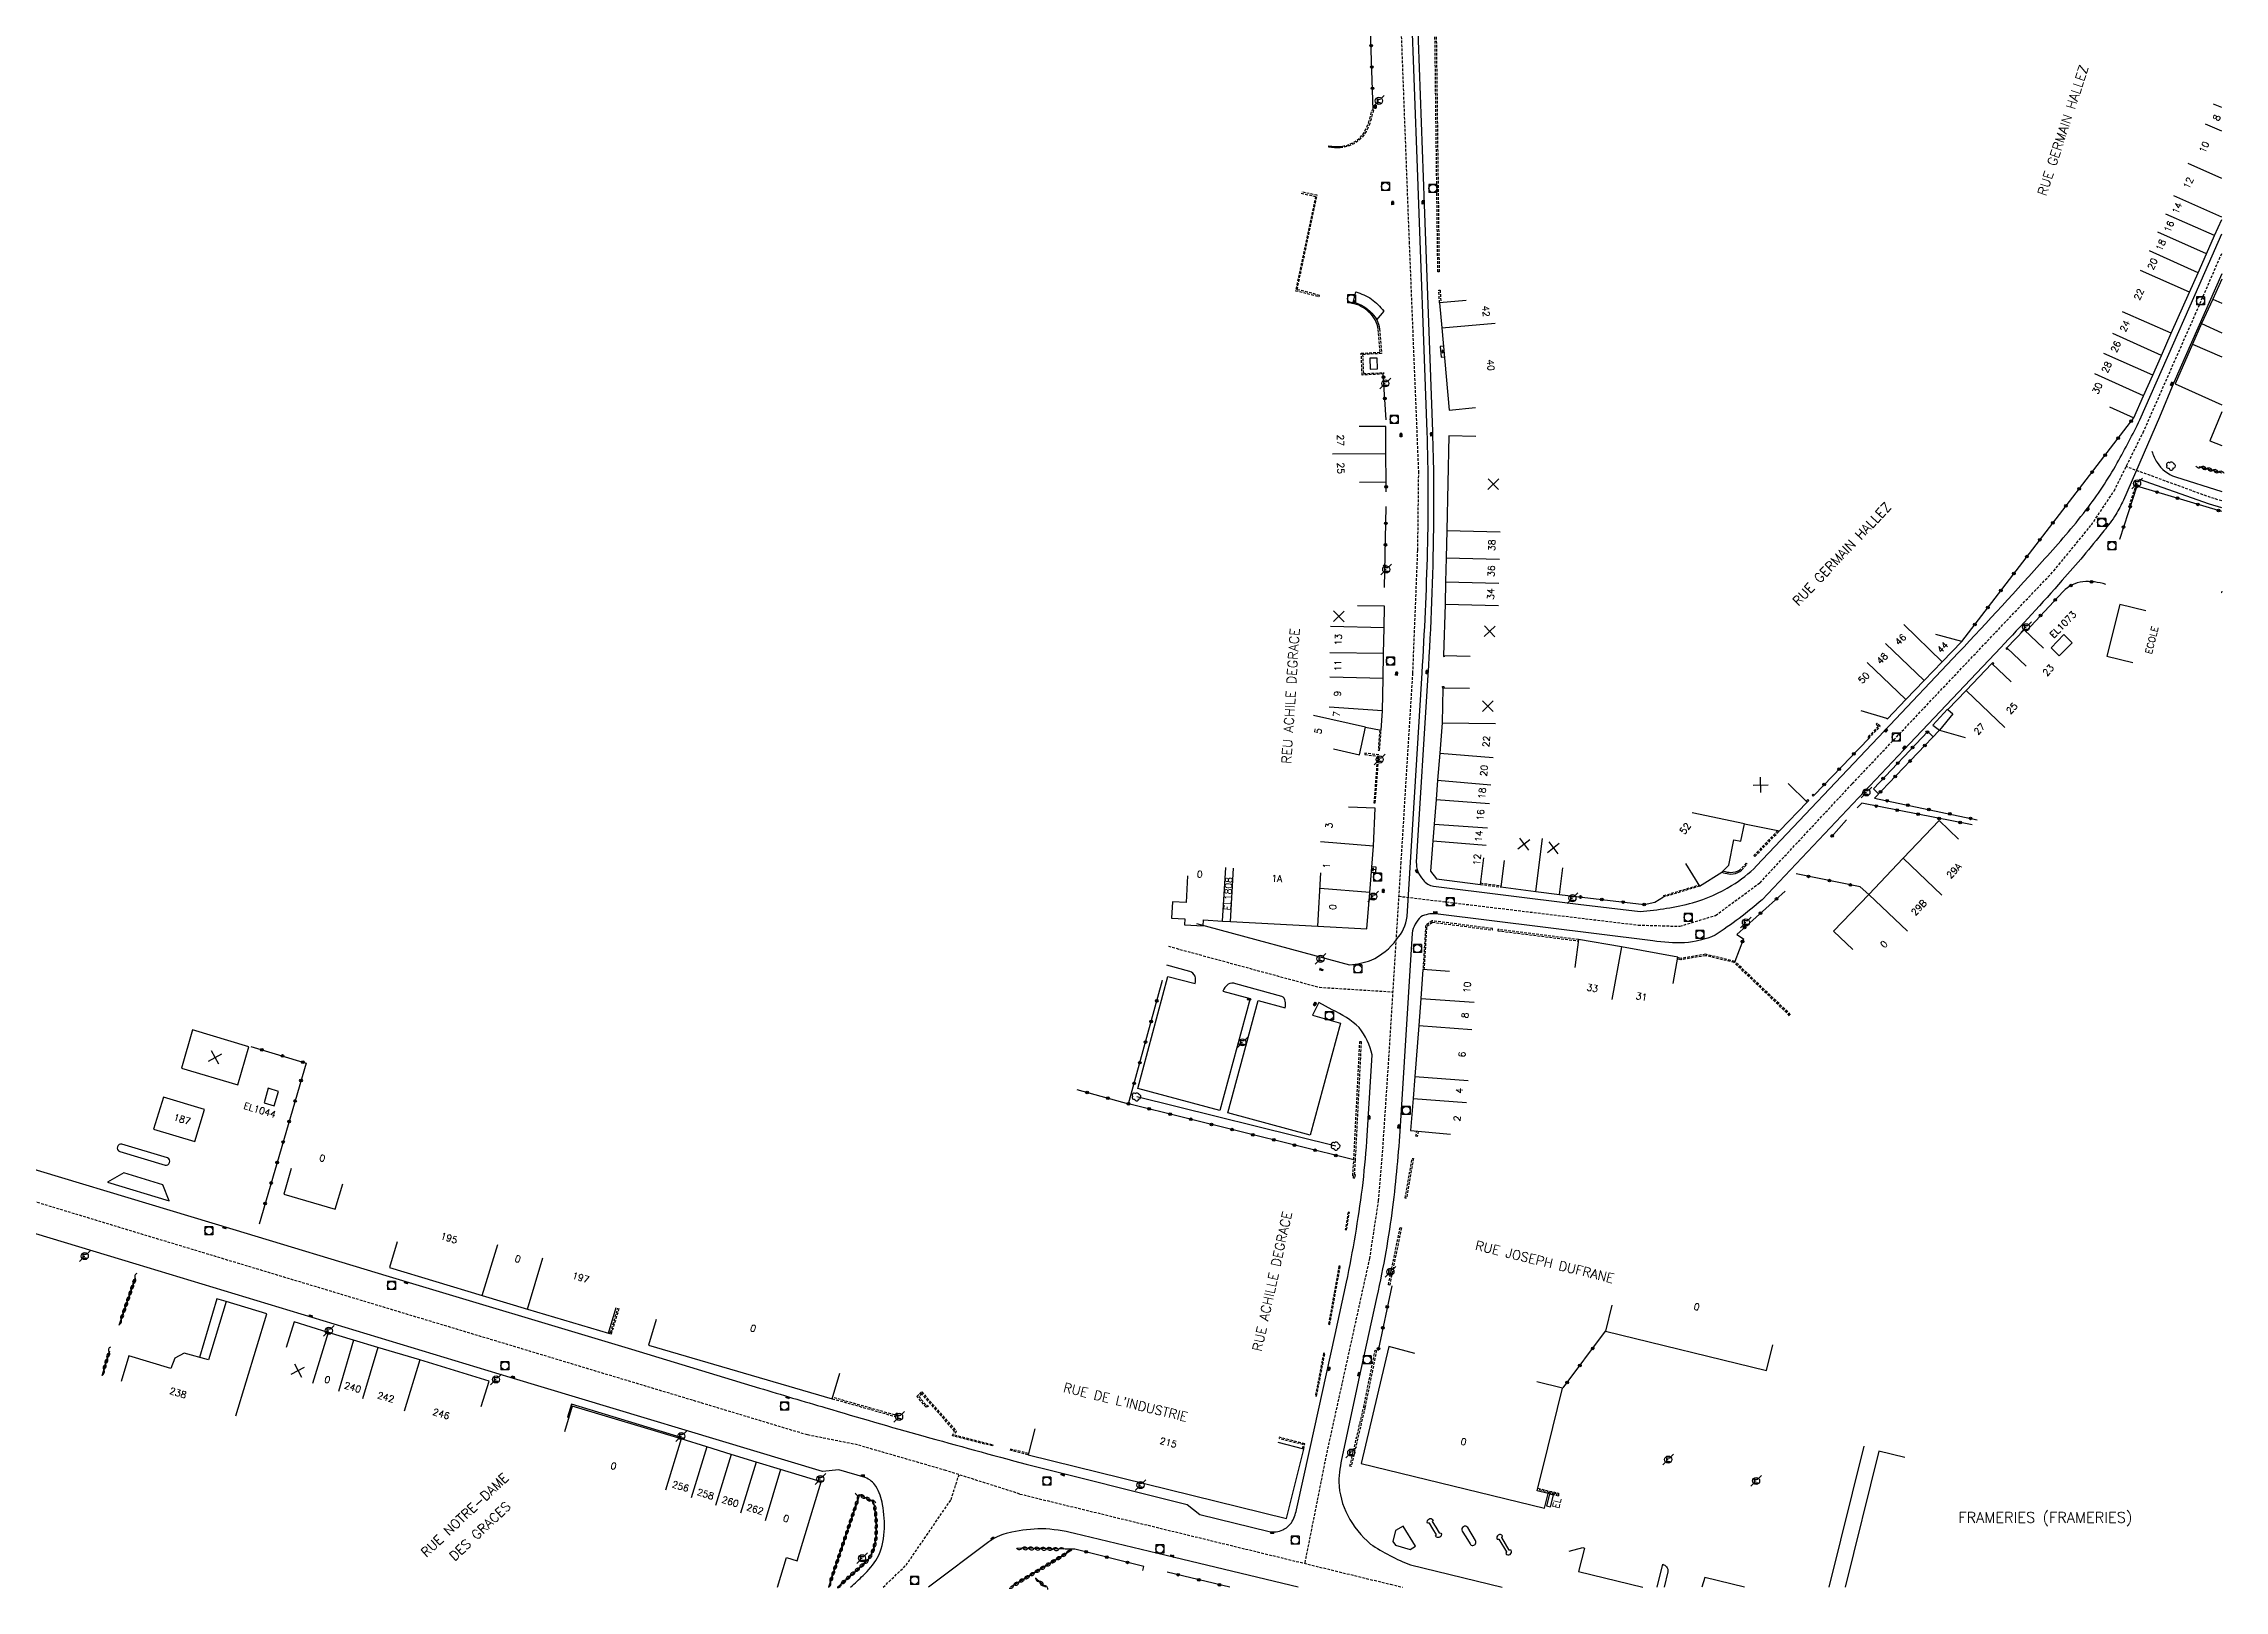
# Model space of a CAD drawing. Header units: millimetres. Extents: x 115000 to 116001, y 121999 to 123001.
# Drawn here: x 115592.3 to 116000.5, y 121999.4 to 122288.9 of the extents above; entities that cross this region are included whole.
import ezdxf
from ezdxf.enums import TextEntityAlignment as Align

# ---------------------------------------------------------------- set-up
doc = ezdxf.new("R2010")
doc.units = ezdxf.units.MM
doc.linetypes.add('DASHED', pattern=[0.75, 0.5, -0.25])
doc.layers.get('0').update_dxf_attribs({"linetype": 'CONTINUOUS'})
for name, color, linetype in [('W0001', 6, 'DASHED'), ('W0008', 7, 'CONTINUOUS'), ('W0100', 7, 'CONTINUOUS'), ('W0112', 1, 'DASHED'), ('W0300', 7, 'CONTINUOUS'), ('W0302', 3, 'CONTINUOUS'), ('W0310', 3, 'CONTINUOUS'), ('W0322', 7, 'CONTINUOUS'), ('W0334', 7, 'CONTINUOUS'), ('W0400', 7, 'CONTINUOUS'), ('W0420', 7, 'CONTINUOUS'), ('W0471', 7, 'CONTINUOUS'), ('W0980', 7, 'CONTINUOUS'), ('W0984', 7, 'CONTINUOUS'), ('W0989', 7, 'CONTINUOUS'), ('W0991', 7, 'CONTINUOUS'), ('W1102', 7, 'CONTINUOUS')]:
    doc.layers.add(name, color=color, linetype=linetype)
doc.styles.get("Standard").update_dxf_attribs({"font": 'romans.shx', "width": 0.85})

# ---------------------------------------------------------------- blocks, each defined once
blk = doc.blocks.new('T300')
for p, q in [((-0.8, 0.51), (-0.86, 0.34)), ((-0.86, 0.34), (-0.86, 0.17)), ((-0.86, 0.17), (-0.74, 0.06)), ((-0.69, 0.63), (-0.8, 0.51)), ((-0.8, -0.06), (-0.74, 0.06)), ((-0.74, 0.06), (-0.69, 0.11)), ((-0.57, 0.69), (-0.69, 0.63)), ((-0.46, 0.69), (-0.57, 0.69)), ((-0.29, 0.63), (-0.46, 0.69)), ((-0.29, 0.63), (-0.17, 0.74)), ((-0.23, 0.57), (-0.29, 0.63)), ((-0.17, 0.74), (-0.06, 0.8)), ((-0.06, 0.8), (0.06, 0.8)), ((0.06, 0.8), (0.23, 0.74)), ((0.23, 0.74), (0.34, 0.63)), ((0.34, 0.63), (0.4, 0.51)), ((0.46, 0.46), (0.34, 0.46)), ((0.4, 0.51), (0.4, 0.46)), ((0.57, 0.4), (0.46, 0.46)), ((0.57, 0.4), (0.69, 0.29)), ((0.69, 0.29), (0.74, 0.17)), ((0.74, 0.06), (0.69, -0.17)), ((0.74, 0.17), (0.74, 0.06)), ((-0.8, -0.17), (-0.8, -0.06)), ((-0.8, -0.23), (-0.8, -0.17)), ((-0.74, -0.34), (-0.8, -0.23)), ((-0.69, -0.4), (-0.74, -0.34)), ((-0.51, -0.46), (-0.69, -0.4)), ((-0.4, -0.46), (-0.51, -0.46)), ((-0.4, -0.46), (-0.34, -0.46)), ((-0.34, -0.46), (-0.34, -0.4)), ((-0.34, -0.51), (-0.34, -0.46)), ((-0.29, -0.63), (-0.34, -0.51)), ((-0.17, -0.74), (-0.29, -0.63)), ((-0.06, -0.8), (-0.17, -0.74)), ((0.06, -0.8), (-0.06, -0.8)), ((0.17, -0.74), (0.06, -0.8)), ((0.23, -0.69), (0.17, -0.74)), ((0.29, -0.46), (0.23, -0.46)), ((0.29, -0.63), (0.23, -0.69)), ((0.46, -0.4), (0.29, -0.46)), ((0.34, -0.51), (0.29, -0.63)), ((0.34, -0.51), (0.34, -0.46)), ((0.57, -0.34), (0.46, -0.4)), ((0.63, -0.29), (0.57, -0.34)), ((0.69, -0.17), (0.63, -0.29))]:
    blk.add_line(p, q)
blk = doc.blocks.new('T471')
for p, q in [((-0.333334, 0.333334), (-0.333334, -0.333334)), ((-0.333334, 0.333334), (0.333334, 0.333334)), ((-0.333334, 0), (0, 0)), ((0.500001, 0.500001), (1.000002, 1.000002)), ((-0.500001, -0.500001), (-1.000002, -1.000002)), ((-0.333334, -0.333334), (0.333334, -0.333334))]:
    blk.add_line(p, q)
blk.add_ellipse((0, 0), major_axis=(0.471405, 0.471405), ratio=1, start_param=5.4977871438, end_param=11.780972451)
blk = doc.blocks.new('T400')
for p, q in [((-0.15, 0.3), (0.15, 0.3)), ((-0.15, -0.25), (-0.15, 0.3)), ((-0.15, 0.15), (0.15, 0.15)), ((-0.15, 0), (0.15, 0)), ((0.15, 0.3), (0.15, -0.25)), ((-0.15, -0.15), (0.15, -0.15)), ((-0.15, -0.25), (-0.15, -0.3)), ((-0.15, -0.3), (0.15, -0.3)), ((0.15, -0.3), (0.15, -0.25))]:
    blk.add_line(p, q)
blk = doc.blocks.new('T420')
for p, q in [((0.75, 0.75), (-0.75, 0.75)), ((-0.75, 0.75), (-0.75, -0.75)), ((0.75, 0.75), (0.75, -0.75)), ((0.75, -0.75), (-0.75, -0.75))]:
    blk.add_line(p, q)
blk.add_ellipse((0, 0), major_axis=(-0.53, 0.53), ratio=1, start_param=3.926991, end_param=10.210176)
blk = doc.blocks.new('t310o')
at = {"color": 0, "linetype": 'Continuous'}
for centre, start, end in [((-0.5, 0.38), 216.8699, 323.1304), ((0.5, -0.37), 36.8699, 143.1303)]:
    blk.add_arc(centre, 0.625, start, end, dxfattribs=at)
blk = doc.blocks.new('t991o')
at = {"color": 0, "linetype": 'Continuous'}
for p, q in [((-1, 1), (1, -1)), ((-1, -1), (1, 1))]:
    blk.add_line(p, q, dxfattribs=at)
blk = doc.blocks.new('t322o')
at = {"color": 0, "linetype": 'Continuous'}
for radius in [0.25, 0.15]:
    blk.add_circle((0, 0), radius, dxfattribs=at)

msp = doc.modelspace()

# ---------------------------------------------------------------- linework, layer by layer
at = {"layer": 'W0001'}
for points in [[(115886.74, 122593.99), (115874.56, 122536.94), (115861.82, 122474.66), (115858.71, 122459.55), (115851.75, 122428.05), (115842.59, 122383.72), (115844.24, 122355.33), (115845.43, 122316.41), (115847.9, 122251.76), (115849.64, 122208.8), (115849.46, 122194.06), (115848.54, 122171.07), (115846.34, 122135.63), (115844.05, 122099), (115842.86, 122081.05), (115842.13, 122072.35), (115840.48, 122061.54), (115832.42, 122024.91), (115828.35, 122004.46)], [(115775.04, 122017.45), (115761.21, 122021.84), (115744.63, 122026.65), (115735.29, 122028.5), (115626.08, 122061.41), (115543.03, 122086.57), (115522.22, 122092.46), (115515.24, 122095.51), (115478.19, 122106.29), (115358.41, 122141.59), (115305.22, 122157.5), (115260.75, 122170.9), (115227.19, 122181.25), (115102.07, 122219.06), (115056.95, 122232.46), (115011.06, 122246.19), (115000, 122249.53)], [(115845.95, 122129.32), (115890.8, 122123.92), (115898.58, 122123.69), (115905.26, 122125.73), (115913.58, 122131.85), (115930.86, 122150.38), (115968.56, 122190.19), (115975.63, 122198.82), (115979.87, 122205.18), (115985.29, 122216.1), (115995.03, 122238.16), (116000, 122249.59)], [(116000, 122203.3), (115997.91, 122203.92), (115982.11, 122209.7)], [(115802.84, 122119.96), (115831.12, 122112.27), (115844.83, 122111.41)], [(115749.45, 122000), (115753.76, 122004.14), (115762.17, 122016.4), (115763.66, 122021.07)], [(115775.04, 122017.45), (115844.42, 122000.55), (115846.67, 122000)]]:
    msp.add_lwpolyline(points, dxfattribs=at)
at = {"layer": 'W0008', "flags": 128}
for points in [[(115808.1, 122124.23), (115836.76, 122116.48), (115836.76, 122116.48, 0.0633), (115840.81, 122117.34, 0.1298), (115845.55, 122121.23, 0.1517), (115847.53, 122125.49), (115850.33, 122171.14, 0.0093), (115851.36, 122194, 0.0152), (115851.27, 122216.24), (115849.45, 122265.65), (115847.77, 122310.95), (115846.31, 122349.84), (115846.31, 122349.84), (115846.13, 122355.25, 0.1209), (115844.62, 122358.44, 0.2347), (115841.96, 122359.56), (115839.44, 122359.18), (115809.73, 122355.23), (115809.73, 122355.23)], [(115849.05, 122304.83), (115850.74, 122258.73), (115852.27, 122216.26, -0.012), (115852.45, 122198.08, -0.0125), (115851.41, 122170.74), (115849.24, 122135.7, 0.1957), (115850.53, 122132.38, 0.1819), (115852.49, 122131.17), (115879.52, 122127.85), (115879.52, 122127.85), (115891.16, 122126.46, 0.0445), (115900.97, 122128.08, 0.0665), (115908.27, 122131.33, 0.066), (115912.93, 122134.99), (115936.8, 122160.19), (115950.74, 122174.92, 0.0066), (115966.91, 122192.49, 0.0198), (115974.58, 122201.53, 0.0333), (115980.46, 122210.4, 0.0143), (115984.67, 122218.45), (115984.67, 122218.45), (115995.02, 122241.93), (116000, 122253.25)], [(116000, 122245.8), (115991.02, 122225.47), (115988.38, 122218.98), (115988.38, 122218.98), (115981.61, 122203.42, -0.0207), (115980.18, 122200.76, -0.0294), (115977.93, 122197.66, -0.0137), (115970.15, 122188.43, -0.0088), (115958.63, 122175.84), (115940.51, 122156.72), (115913.97, 122128.65, -0.0379), (115905.17, 122122.03, -0.0861), (115899.46, 122120.6, -0.048), (115893.53, 122120.97), (115893.53, 122120.97), (115852.84, 122126.04, 0.1278), (115850.11, 122125.47, 0.1603), (115848.45, 122122.4), (115848.45, 122122.4), (115846.23, 122086.3, -0.013), (115844.82, 122071.13, -0.0218), (115841.86, 122054.42), (115838.44, 122038.76), (115838.44, 122038.76), (115835.4, 122024.5, 0.0544), (115834.74, 122019.7, 0.1159), (115836.42, 122013.44, 0.0962), (115840.67, 122008.09, 0.057), (115848.18, 122004.18), (115865.34, 122000)], [(115986.94, 122212.57, 0.0502), (115987.89, 122210.48, 0.1737), (115991.34, 122207.8), (116000, 122205.07)], [(115776.24, 122023.02), (115806.33, 122015.47), (115808.76, 122013.61), (115821.71, 122010.46, 0.1665), (115824.24, 122010.73, 0.1315), (115825.86, 122012.08, 0.0982), (115826.8, 122014.48), (115829.29, 122025.77), (115829.29, 122025.77), (115834.06, 122047.32), (115836.17, 122057.08, 0.0118), (115837.84, 122065.91, 0.0257), (115840, 122083.47), (115840.57, 122092.57), (115840.57, 122092.57), (115841, 122099.61, 0.1007), (115838.57, 122104.72, 0.0834), (115833.49, 122108.06), (115831.03, 122109.41), (115829.84, 122107.06), (115829.84, 122107.06), (115835.03, 122105.56), (115829.37, 122084.63), (115813.96, 122088.81), (115819.64, 122109.78), (115824.73, 122108.41, 0.0853), (115824.72, 122109.66, 0.263), (115824.05, 122110.58), (115815.48, 122112.95, 0.1871), (115814.01, 122112.83, 0.1479), (115813.05, 122111.55), (115818.15, 122110.15), (115812.47, 122089.2), (115797.13, 122093.35), (115802.77, 122114.32), (115807.88, 122112.96, 0.1336), (115807.83, 122114.34, 0.2161), (115806.85, 122115.22), (115802.57, 122116.42), (115802.57, 122116.42)], [(115743.37, 122000, 0.00848), (115745.7, 122002.23, 0.0693), (115748.34, 122005.45, 0.1091), (115749.65, 122010.36, 0.0633), (115749.33, 122015.49, 0.1055), (115748.1, 122018.9, 0.1692), (115746.07, 122020.52), (115741.14, 122021.98), (115738.11, 122021.68), (115679.64, 122039.28), (115609.61, 122060.45), (115569.31, 122072.64), (115545.28, 122079.89), (115514.48, 122089.17), (115512.16, 122091.18), (115503.38, 122093.81, 0.1078), (115500.76, 122094.01, 0.0757), (115498.78, 122093.4, 0.0693), (115496.22, 122091.65), (115475.96, 122073.85)], [(115575.97, 122082.63), (115627.72, 122067.02), (115656.99, 122058.16), (115702.37, 122044.53), (115726.3, 122037.28, 0.0018), (115738.74, 122033.57, 0.0034), (115756.91, 122028.31, 0.001238), (115776.24, 122023.02)], [(115827.11, 122000), (115803.98, 122005.56), (115785.24, 122010.05, 0.057), (115779.14, 122010.95, 0.0453), (115773.51, 122010.29), (115773.51, 122010.29)], [(115773.51, 122010.29), (115772.51, 122010.08, 0.0852), (115769.24, 122008.5), (115757.92, 122000)]]:
    msp.add_lwpolyline(points, format="xyb", dxfattribs=at)
msp.add_lwpolyline([(116000, 122202.01), (115997.74, 122202.69), (115984.6, 122207.32), (115984.6, 122207.32)], dxfattribs=at)
at = {"layer": 'W0100', "flags": 128}
for points in [[(115978.98, 122220.88), (115983.54, 122218.84), (115985.39, 122222.96), (115987.1, 122226.83), (115988.75, 122230.51), (115990.57, 122234.65), (115993.97, 122242.35), (115995.6, 122245.96), (115997.17, 122249.53), (115998.66, 122252.93), (116000, 122255.93)], [(115858.58, 122240.8), (115853.6, 122240.36), (115854.03, 122235.66), (115855.37, 122220.3), (115855.37, 122220.3), (115860.35, 122220.74)], [(116000, 122219.93), (115997.76, 122214.56), (115997.76, 122214.56), (116000, 122213.63)], [(115838.62, 122206.82), (115843.62, 122206.86), (115843.57, 122212.11), (115843.55, 122217.22), (115843.55, 122217.22), (115838.55, 122217.19)], [(115860.36, 122215.36), (115855.36, 122215.47), (115854.95, 122197.76), (115854.84, 122192.61), (115854.73, 122188.14), (115854.63, 122183.96), (115854.32, 122174.39), (115854.32, 122174.39), (115859.32, 122174.23)], [(115833.72, 122156.89), (115838.59, 122155.78), (115839.76, 122160.92), (115842.66, 122160.39), (115842.9, 122164.02), (115843.04, 122170.05), (115843.09, 122174.73), (115843.21, 122179.51), (115843.27, 122183.6), (115843.27, 122183.6), (115838.27, 122183.68)], [(115985.77, 122182.71), (115980.93, 122183.93), (115978.49, 122174.24), (115978.49, 122174.24), (115983.34, 122173.03)], [(116000, 122186.41), (115999.93, 122186.14), (115999.93, 122186.14), (116000, 122186.12)], [(115932.46, 122164.05), (115937.26, 122162.65), (115937.42, 122162.51), (115940.89, 122166.15), (115944.28, 122169.68), (115947.67, 122173.15), (115951.33, 122177.01), (115946.5, 122178.32)], [(115966.62, 122175.71), (115963.01, 122179.17), (115959.8, 122175.81), (115959.8, 122175.81), (115963.41, 122172.35)], [(115960.61, 122169.43), (115956.99, 122172.88), (115952.15, 122167.81), (115948.73, 122164.26), (115949.7, 122163.46), (115947.2, 122160.39), (115952, 122159)], [(115859.18, 122168.17), (115854.19, 122168.24), (115854.09, 122161.78), (115853.64, 122156.08), (115853.22, 122151.02), (115852.94, 122147.44), (115852.62, 122142.79), (115852.36, 122139.71), (115851.9, 122134), (115853.03, 122132.58), (115861.24, 122131.54), (115861.24, 122131.54), (115861.87, 122136.5)], [(115899.64, 122135.45), (115902.28, 122131.2), (115906.44, 122133.79), (115907.72, 122135.15), (115908.71, 122139.87), (115909.99, 122139.61), (115910.66, 122142.88), (115917.2, 122141.54), (115922.42, 122146.92), (115922.42, 122146.92), (115918.82, 122150.4)], [(115806.44, 122133.1), (115806.16, 122128.11), (115803.61, 122128.25), (115803.44, 122125.22), (115805.95, 122125.08), (115805.89, 122123.99), (115809.35, 122123.77), (115809.41, 122124.89), (115813, 122124.67), (115814.5, 122124.59), (115830.84, 122123.7), (115830.84, 122123.7), (115840, 122123.19), (115840.56, 122129.99), (115841.26, 122138.66), (115841.53, 122145.77), (115841.53, 122145.77), (115836.54, 122145.96)], [(115950.73, 122140.01), (115947.12, 122143.47), (115940.39, 122136.45), (115933.92, 122129.64), (115927.36, 122122.8), (115930.98, 122119.34)], [(115840.87, 122133.8), (115841.67, 122133.73), (115841.76, 122134.78), (115841.76, 122134.78), (115840.96, 122134.84)], [(115865.68, 122136.01), (115865.05, 122131.05), (115871.61, 122130.21), (115876.03, 122129.64), (115876.03, 122129.64), (115876.66, 122134.6)], [(115897.3, 122113.01), (115898.19, 122117.93), (115887.65, 122119.84), (115879.61, 122121.2), (115879.61, 122121.2), (115878.89, 122116)], [(115855.48, 122115.22), (115850.49, 122115.59), (115850.09, 122110.2), (115849.7, 122105.13), (115848.97, 122095.57), (115848.68, 122091.46), (115848.16, 122085.45), (115848.16, 122085.45), (115855.63, 122084.8)], [(115638.66, 122078.37), (115637.25, 122073.58), (115646.9, 122070.73), (115648.32, 122075.52)], [(115658.49, 122064.64), (115657.05, 122059.85), (115674.43, 122054.57), (115682.86, 122052.04), (115698.04, 122047.55), (115699.47, 122052.34)], [(115628.28, 122032.09), (115634.08, 122051.18), (115626.5, 122053.48), (115623.16, 122042.57), (115618.62, 122043.79), (115616.9, 122042.89), (115616.15, 122040.93), (115608.24, 122043.29), (115606.81, 122038.5)], [(115885.85, 122052.77), (115884.66, 122047.92), (115914.78, 122040.54), (115915.97, 122045.39)], [(115674.24, 122033.81), (115675.69, 122038.59), (115662.74, 122042.54), (115654.85, 122044.88), (115650.32, 122046.22), (115645.59, 122047.69), (115639.18, 122049.64), (115637.72, 122044.86)], [(115706.94, 122050.11), (115705.54, 122045.31), (115739.94, 122035.29), (115741.34, 122040.09)], [(115848.96, 122043.76), (115844.12, 122045.04), (115838.91, 122023.19), (115873.23, 122014.77), (115873.23, 122014.77), (115873.91, 122017.54), (115871.87, 122018.04), (115873.85, 122026.11), (115876.64, 122037.23), (115876.64, 122037.23), (115871.79, 122038.45)], [(115777.82, 122029.66), (115776.62, 122024.81), (115824.97, 122012.86), (115828.22, 122025.87), (115828.22, 122025.87), (115823.37, 122027.08)], [(115940.67, 122024.27), (115935.82, 122025.47), (115929.52, 122000)]]:
    msp.add_lwpolyline(points, dxfattribs=at)
at = {"layer": 'W0100'}
for points in [[(116000, 122244.8), (115998.32, 122241.06), (115996.24, 122236.48), (115994.56, 122232.65), (115991.27, 122225.18), (115991.27, 122225.18), (116000, 122221.29)], [(115854.33, 122232.22), (115853.73, 122232.16), (115853.91, 122230.22), (115853.91, 122230.22), (115854.5, 122230.28)], [(115853.82, 122231.19), (115854.42, 122231.25), (115854.11, 122231.5), (115854.16, 122230.94), (115854.42, 122231.25)], [(115841.71, 122134.26), (115840.91, 122134.32), (115841.17, 122134.02), (115841.22, 122134.58), (115840.91, 122134.32)], [(115729.66, 122000), (115731.36, 122005.54), (115733.33, 122004.94), (115737.87, 122019.74), (115730.24, 122022.04), (115725.66, 122023.43), (115721.01, 122024.86), (115716.43, 122026.27), (115711.65, 122027.75), (115691.26, 122033.89), (115689.82, 122029.1)]]:
    msp.add_lwpolyline(points, dxfattribs=at)
at = {"layer": 'W0100', "flags": 128}
msp.add_lwpolyline([(115840.55, 122229.98), (115840.59, 122227.97), (115841.99, 122228), (115841.95, 122230.01), (115841.95, 122230.01)], close=True, dxfattribs=at)
at = {"layer": 'W0100'}
for points in [[(115972.01, 122176.76), (115970.47, 122178.27), (115968.05, 122175.82), (115969.59, 122174.31)], [(115620.18, 122104.3), (115618.13, 122097.17), (115628.67, 122094), (115630.72, 122101.13)], [(115636.28, 122092.79), (115634.36, 122093.38), (115633.57, 122090.66), (115635.48, 122090.08)], [(115614.73, 122091.74), (115612.9, 122085.71), (115620.62, 122083.39), (115622.45, 122089.42)], [(115873.62, 122015.22), (115874.36, 122015.06), (115874.91, 122017.26), (115874.17, 122017.42)]]:
    msp.add_lwpolyline(points, close=True, dxfattribs=at)
at = {"layer": 'W0112'}
for p, q in [((115861.24, 122131.54), (115865.05, 122131.05)), ((115861.27, 122131.79), (115865.08, 122131.29)), ((115773.14, 122025.69), (115776.62, 122024.81)), ((115773.2, 122025.93), (115776.68, 122025.05))]:
    msp.add_line(p, q, dxfattribs=at)
for points in [[(115852.18, 122355.4), (115853.53, 122246.13), (115853.28, 122246.13), (115851.94, 122355.23)], [(115827.7, 122260.85), (115830.39, 122260.28), (115826.65, 122242.63), (115828.85, 122242.1), (115831.07, 122241.51), (115831.14, 122241.75), (115828.91, 122242.35), (115826.94, 122242.82), (115830.69, 122260.48), (115827.75, 122261.1)], [(115853.6, 122240.36), (115853.46, 122242.73), (115853.71, 122242.75), (115853.85, 122240.38)], [(115854.32, 122174.39), (115854.34, 122174.19), (115854.59, 122174.21), (115854.57, 122174.38)], [(115959.97, 122175.64), (115959.81, 122175.47), (115959.63, 122175.64), (115959.8, 122175.81)], [(115957.17, 122172.7), (115957.36, 122172.88), (115957.18, 122173.06), (115956.99, 122172.88)], [(115854.19, 122168.24), (115854.17, 122168.58), (115854.42, 122168.59), (115854.44, 122168.24)], [(115842.41, 122160.43), (115842.12, 122156.65), (115842.37, 122156.63), (115842.66, 122160.39)], [(115922.42, 122146.92), (115922.71, 122147.25), (115922.52, 122147.42), (115922.23, 122147.1)], [(115916.91, 122141.6), (115912.43, 122136.91), (115912.61, 122136.74), (115917.2, 122141.54)], [(115906.44, 122133.79), (115906.77, 122133.69), (115907.09, 122133.61), (115907.43, 122133.54), (115907.76, 122133.49), (115908.1, 122133.47), (115908.55, 122133.49), (115908.99, 122133.58), (115909.41, 122133.73), (115909.79, 122133.94), (115910.12, 122134.22), (115911.2, 122135.33), (115911.02, 122135.5), (115909.95, 122134.4), (115909.65, 122134.15), (115909.3, 122133.96), (115908.92, 122133.82), (115908.51, 122133.74), (115908.1, 122133.72), (115907.79, 122133.74), (115907.47, 122133.78), (115907.15, 122133.85), (115906.83, 122133.93), (115906.63, 122133.99)], [(115902.28, 122131.2), (115895.62, 122129.19), (115895.55, 122129.43), (115902.14, 122131.42)], [(115850.74, 122115.57), (115851.24, 122123.72), (115852.26, 122124.46), (115863.49, 122123), (115863.52, 122123.25), (115852.19, 122124.72), (115851, 122123.85), (115850.49, 122115.59)], [(115879.61, 122121.2), (115864.51, 122123.11), (115864.48, 122122.86), (115879.57, 122120.96)], [(115919.13, 122106.96), (115908.73, 122116.91), (115903.37, 122118.19), (115898.78, 122117.42), (115898.13, 122117.6)], [(115919.31, 122107.14), (115908.85, 122117.13), (115903.38, 122118.45), (115898.79, 122117.67), (115898.18, 122117.84)], [(115849.61, 122085.32), (115849.4, 122084.34), (115849.16, 122084.39), (115849.35, 122085.35)], [(115698.04, 122047.55), (115698.61, 122047.37), (115700.05, 122052.17)], [(115698.11, 122047.79), (115698.44, 122047.69), (115699.81, 122052.24)], [(115739.94, 122035.29), (115751.5, 122032.02), (115751.66, 122031.94), (115752.24, 122032.4), (115752.08, 122032.6), (115751.63, 122032.23), (115751.59, 122032.25), (115740.01, 122035.53)], [(115827.97, 122025.93), (115828.08, 122026.69), (115823.55, 122027.82)], [(115828.22, 122025.87), (115828.36, 122026.87), (115823.61, 122028.06)], [(115871.99, 122018.54), (115875.89, 122017.59), (115875.85, 122017.07), (115873.91, 122017.54), (115873.97, 122017.79), (115875.62, 122017.38), (115875.63, 122017.4), (115871.93, 122018.3)]]:
    msp.add_lwpolyline(points, dxfattribs=at)
for points in [[(115841.21, 122276.42), (115841, 122275.57), (115840.77, 122274.74), (115840.52, 122273.92), (115840.22, 122273.14), (115839.85, 122272.4), (115839.41, 122271.72), (115838.89, 122271.11), (115838.32, 122270.61), (115837.68, 122270.19), (115836.99, 122269.85), (115836.26, 122269.59), (115835.51, 122269.43), (115834.99, 122269.38), (115834.46, 122269.37), (115833.93, 122269.38), (115833.4, 122269.42), (115832.87, 122269.47), (115832.89, 122269.72), (115833.42, 122269.67), (115833.94, 122269.63), (115834.46, 122269.62), (115834.97, 122269.63), (115835.47, 122269.68), (115836.19, 122269.83), (115836.89, 122270.08), (115837.55, 122270.41), (115838.17, 122270.81), (115838.71, 122271.28), (115839.21, 122271.87), (115839.63, 122272.53), (115839.99, 122273.24), (115840.28, 122274), (115840.53, 122274.81), (115840.76, 122275.63), (115840.97, 122276.48)], [(115836.56, 122240.6), (115837.65, 122240.4), (115838.11, 122240.29), (115838.56, 122240.13), (115838.99, 122239.92), (115839.4, 122239.68), (115839.8, 122239.41), (115840.19, 122239.12), (115840.56, 122238.8), (115840.91, 122238.45), (115841.23, 122238.08), (115841.52, 122237.69), (115841.77, 122237.28), (115841.98, 122236.84), (115842.16, 122236.39), (115842.28, 122235.93), (115842.35, 122235.46), (115842.74, 122230.86), (115839.2, 122230.69), (115839.35, 122227.11), (115843.11, 122227.29), (115843.12, 122227.04), (115839.11, 122226.85), (115838.94, 122230.93), (115842.47, 122231.1), (115842.1, 122235.43), (115842.04, 122235.88), (115841.92, 122236.32), (115841.76, 122236.74), (115841.55, 122237.15), (115841.31, 122237.55), (115841.03, 122237.93), (115840.72, 122238.28), (115840.39, 122238.61), (115840.03, 122238.92), (115839.66, 122239.21), (115839.27, 122239.47), (115838.87, 122239.7), (115838.46, 122239.9), (115838.04, 122240.05), (115837.6, 122240.16), (115836.51, 122240.35)], [(115982.96, 122202.52), (115984.23, 122206.34), (115983.99, 122206.42), (115982.72, 122202.6)], [(115935.3, 122161.52), (115935.74, 122161.11), (115933.75, 122159.03), (115933.93, 122158.85), (115936.09, 122161.12), (115935.48, 122161.7)], [(115839.61, 122155.82), (115841.98, 122155.54), (115841.31, 122146.81), (115841.56, 122146.79), (115842.25, 122155.76), (115839.64, 122156.07)], [(115923.54, 122148.43), (115923.33, 122148.21), (115923.5, 122148.03), (115923.72, 122148.25)], [(115838.93, 122102.1), (115837.8, 122079.95), (115837.63, 122077.21), (115837.78, 122077.21), (115837.73, 122076.54), (115837.48, 122076.56), (115837.51, 122076.96), (115837.36, 122076.96), (115837.55, 122079.97), (115838.68, 122102.11)], [(115848.7, 122080.21), (115847.41, 122072.8), (115847.17, 122072.84), (115848.46, 122080.25)], [(115836.48, 122070.17), (115835.95, 122066.93), (115836.2, 122066.89), (115836.73, 122070.13)], [(115844.03, 122056.59), (115846.21, 122067.31), (115846.46, 122067.26), (115844.27, 122056.54)], [(115834.77, 122060.11), (115832.82, 122049.24), (115833.06, 122049.2), (115835.02, 122060.06)], [(115831.89, 122043.81), (115830.35, 122035.81), (115830.59, 122035.76), (115832.14, 122043.77)], [(115841.8, 122044.32), (115839.64, 122033.64), (115837.05, 122022.59), (115836.81, 122022.64), (115839.4, 122033.7), (115841.55, 122044.37)], [(115755.75, 122035.7), (115756.67, 122036.6), (115763.12, 122029.22), (115762.79, 122028.51), (115769.99, 122026.68), (115769.93, 122026.44), (115762.43, 122028.34), (115762.82, 122029.18), (115756.66, 122036.24), (115756.11, 122035.69), (115757.55, 122033.98), (115757.75, 122034.07), (115757.85, 122033.83), (115757.48, 122033.69), (115755.93, 122035.52)]]:
    msp.add_lwpolyline(points, close=True, dxfattribs=at)
at = {"layer": 'W0302', "flags": 128}
msp.add_lwpolyline([(115834.2, 122082.53), (115796.91, 122091.75), (115796.91, 122091.75)], dxfattribs=at)
at = {"layer": 'W0310'}
msp.add_line((115604.62, 122044.19), (115603.24, 122039.56), dxfattribs=at)
at = {"layer": 'W0310', "flags": 128}
for points in [[(115995.71, 122209.72), (116000, 122208.56)], [(115606.44, 122049.06), (115609.52, 122057.92)], [(115784.76, 122006.94), (115773.28, 122000)], [(115783.51, 122007.11), (115774.6, 122007.31), (115774.6, 122007.31)], [(115778.03, 122001.73), (115779.84, 122000)]]:
    msp.add_lwpolyline(points, dxfattribs=at)
msp.add_lwpolyline([(115740.93, 122000), (115746.07, 122004.6, 0.1133), (115747.45, 122006.63, 0.0643), (115748.08, 122009.11, 0.0714), (115747.71, 122015.93), (115745.01, 122017.31), (115739.23, 122000)], format="xyb", dxfattribs=at)
at = {"layer": 'W0322', "flags": 128}
for points in [[(115841.19, 122276.49), (115839.3, 122332.13), (115839.26, 122339.31), (115839.26, 122339.31)], [(115843.59, 122218.45), (115843.07, 122227), (115843.07, 122227)], [(115951.33, 122177.01), (115983.54, 122218.84), (115983.54, 122218.84)], [(115843.62, 122205.02), (115843.62, 122206.86), (115843.62, 122206.86)], [(116000, 122201.29), (115984.12, 122206.08), (115980.86, 122196.06), (115980.86, 122196.06)], [(115843.3, 122187.1), (115843.6, 122202.25), (115843.6, 122202.25)], [(115923.72, 122148.25), (115933.93, 122158.85), (115933.93, 122158.85)], [(115945.99, 122159.13), (115944.97, 122160.11), (115934.81, 122149.42), (115934.81, 122149.42), (115935.79, 122148.48)], [(115929.74, 122143.58), (115926.88, 122140.38), (115926.88, 122140.38)], [(115933.92, 122129.64), (115932.3, 122131.05), (115920.37, 122133.49), (115920.37, 122133.49)], [(115876.03, 122129.64), (115891.89, 122127.76), (115893.88, 122128.23), (115895.52, 122129.2), (115895.52, 122129.2)], [(115918.28, 122130.24), (115909.24, 122122.16), (115910.51, 122121.37), (115908.85, 122117.13), (115908.85, 122117.13)], [(115837.55, 122079.97), (115795.36, 122090.48), (115801.72, 122113.6), (115801.72, 122113.6)], [(115631.12, 122101.21), (115641.44, 122098.08), (115632.64, 122067.97)], [(115785.72, 122093.13), (115795.36, 122090.48)], [(115844.64, 122056.39), (115842.11, 122044.32)], [(115876.73, 122037.29), (115884.66, 122047.92), (115884.66, 122047.92)], [(115814.34, 122000), (115802.61, 122002.84), (115802.61, 122002.84)]]:
    msp.add_lwpolyline(points, dxfattribs=at)
msp.add_lwpolyline([(115978.31, 122187.67, 0.0916), (115974, 122188.17, 0.1688), (115970.32, 122186.33), (115963.37, 122178.92), (115963.37, 122178.92)], format="xyb", dxfattribs=at)
at = {"layer": 'W0322'}
for points in [[(115947.2, 122160.39), (115935.02, 122147.68), (115954.2, 122143.64)], [(115953.28, 122142.68), (115932.62, 122146.72), (115931.76, 122145.86)], [(115798.09, 122003.16), (115798.27, 122003.89), (115785.31, 122007.14), (115783.51, 122007.11), (115783.51, 122007.11)]]:
    msp.add_lwpolyline(points, dxfattribs=at)
at = {"layer": 'W0334', "flags": 128}
for points in [[(115837.46, 122240.44), (115837.9, 122242.41, -0.0688), (115840.89, 122241.06, -0.067), (115843.14, 122238.78), (115841.81, 122237.2)], [(115859.3, 122008.12, 1.0527), (115860.3, 122008.76), (115858.87, 122011.16, 0.95), (115857.84, 122010.52), (115858.5, 122009.45), (115859.3, 122008.12), (115859.3, 122008.12)], [(115894.33, 122000), (115895.39, 122004.31, -0.0935), (115896.07, 122003.84, -0.2333), (115896.34, 122002.88), (115895.64, 122000)], [(115903.27, 122001.81), (115902.7, 122000, 0.9987)]]:
    msp.add_lwpolyline(points, format="xyb", dxfattribs=at)
for points in [[(115948.65, 122164.31), (115945.95, 122161.33), (115945.95, 122161.33), (115947.2, 122160.39)], [(115626.5, 122053.48), (115624.75, 122054), (115621.5, 122043.01)], [(115711.59, 122027.76), (115711.67, 122028.03), (115691.1, 122034.25), (115690.38, 122031.86), (115690.63, 122031.79)], [(115932.99, 122026.4), (115926.46, 122000)], [(115844.88, 122008.57), (115845.36, 122007.88), (115848.09, 122007.08), (115849.11, 122007.68), (115846.78, 122011.46), (115845.37, 122010.61), (115844.88, 122008.57), (115844.88, 122008.57)], [(115877.87, 122006.75), (115880.39, 122007.42), (115880.74, 122007.33), (115879.61, 122002.98), (115891.64, 122000)], [(115910.68, 122000), (115903.27, 122001.81), (115903.27, 122001.81)]]:
    msp.add_lwpolyline(points, dxfattribs=at)
for points in [[(115606.96, 122082.91, 0.9173), (115606.55, 122081.55), (115615.06, 122079, 0.9118), (115615.51, 122080.34)], [(115852.36, 122010.91), (115851.71, 122011.97), (115851.37, 122011.98, -0.390913), (115851.59, 122012.76, -0.390913), (115852.39, 122012.6), (115852.24, 122012.29), (115852.89, 122011.23), (115853.53, 122010.16), (115853.87, 122010.15, -0.390913), (115853.65, 122009.37, -0.390913), (115852.85, 122009.54), (115853, 122009.84)], [(115866.13, 122006.63), (115865.98, 122006.3, 0.926721), (115867.01, 122006.93), (115866.66, 122006.95), (115865.25, 122009.29), (115865.25, 122009.29), (115865.39, 122009.61, 0.926721), (115864.36, 122008.99), (115864.71, 122008.97), (115864.71, 122008.97)]]:
    msp.add_lwpolyline(points, format="xyb", close=True, dxfattribs=at)
msp.add_lwpolyline([(115604.26, 122075.82), (115615.8, 122072.29), (115614.64, 122075.32), (115607.36, 122077.53)], close=True, dxfattribs=at)
at = {"layer": 'W1102'}
for p, q in [((116000, 122276.91), (115998.49, 122277.53)), ((116000, 122272.47), (115996.96, 122273.8)), ((116000, 122263.63), (115993.72, 122266.42)), ((116000, 122256.38), (115991.03, 122260.37)), ((115998.66, 122252.93), (115989.51, 122256.95)), ((115997.17, 122249.53), (115988.02, 122253.56)), ((115995.6, 122245.96), (115986.48, 122250.07)), ((115993.97, 122242.35), (115984.83, 122246.39)), ((115998.32, 122241.06), (116000, 122240.31)), ((115854.03, 122235.66), (115863.99, 122236.58)), ((115990.57, 122234.65), (115981.42, 122238.68)), ((115996.24, 122236.48), (116000, 122234.77)), ((115988.75, 122230.51), (115979.63, 122234.61)), ((115994.56, 122232.65), (116000, 122230.26)), ((115987.1, 122226.83), (115977.95, 122230.87)), ((115985.39, 122222.96), (115976.26, 122227.04)), ((115843.57, 122212.11), (115833.57, 122212.01)), ((115854.95, 122197.76), (115864.95, 122197.53)), ((115854.84, 122192.61), (115864.84, 122192.4)), ((115854.73, 122188.14), (115864.72, 122187.88)), ((115854.63, 122183.96), (115864.63, 122183.73)), ((115843.21, 122179.51), (115833.21, 122179.77)), ((115947.67, 122173.15), (115940.51, 122180.14)), ((115843.09, 122174.73), (115833.09, 122174.83)), ((115944.28, 122169.68), (115937.06, 122176.6)), ((115843.04, 122170.05), (115833.04, 122170.28)), ((115940.89, 122166.15), (115933.66, 122173.05)), ((115952.15, 122167.81), (115959.39, 122160.91)), ((115839.76, 122160.92), (115830.01, 122163.13)), ((115842.9, 122164.02), (115832.93, 122164.69)), ((115854.09, 122161.78), (115864.09, 122161.62)), ((115853.64, 122156.08), (115863.61, 122155.3)), ((115853.22, 122151.02), (115863.18, 122150.18)), ((115852.94, 122147.44), (115862.92, 122146.68)), ((115852.62, 122142.79), (115862.6, 122142.1)), ((115910.66, 122142.88), (115900.87, 122144.9)), ((115841.26, 122138.66), (115831.3, 122139.47)), ((115852.36, 122139.71), (115862.32, 122138.85)), ((115871.61, 122130.21), (115872.87, 122140.13)), ((115813, 122124.67), (115813.59, 122134.66)), ((115814.5, 122124.59), (115815.04, 122134.58)), ((115830.84, 122123.7), (115831.39, 122133.68)), ((115940.39, 122136.45), (115947.61, 122129.53)), ((115840.56, 122129.99), (115831.23, 122130.76)), ((115933.92, 122129.64), (115941.17, 122122.75)), ((115887.65, 122119.84), (115885.87, 122110)), ((115850.09, 122110.2), (115860.07, 122109.46)), ((115849.7, 122105.13), (115859.67, 122104.36)), ((115848.97, 122095.57), (115858.95, 122094.81)), ((115848.68, 122091.46), (115858.65, 122090.74)), ((115674.43, 122054.57), (115677.34, 122064.14)), ((115682.86, 122052.04), (115685.73, 122061.62)), ((115645.59, 122047.69), (115642.62, 122038.14)), ((115650.32, 122046.22), (115647.49, 122036.63)), ((115654.85, 122044.88), (115652.01, 122035.29)), ((115662.74, 122042.54), (115659.83, 122032.97)), ((115711.65, 122027.75), (115708.7, 122018.19)), ((115716.43, 122026.27), (115713.49, 122016.71)), ((115721.01, 122024.86), (115718.07, 122015.3)), ((115725.66, 122023.43), (115722.76, 122013.86)), ((115730.24, 122022.04), (115727.39, 122012.46))]:
    msp.add_line(p, q, dxfattribs=at)

# ---------------------------------------------------------------- block references
at = {"layer": 'W0300'}
for p in [(115990.55, 122209.8), (115796.91, 122091.75), (115834.2, 122082.53)]:
    msp.add_blockref('T300', p, dxfattribs=at)
at = {"layer": 'W0310'}
for p, rotation in [((115996.12, 122209.61), 344.8997539701827), ((115997.24, 122209.31), 344.8997539701827), ((115998.35, 122209.01), 344.8997539701827), ((115999.47, 122208.7), 344.8997539701827), ((115608.71, 122055.61), 70.85222350456239), ((115609.09, 122056.7), 70.85222350456239), ((115609.47, 122057.79), 70.85222350456239), ((115607.2, 122051.25), 70.85222350456239), ((115607.58, 122052.34), 70.85222350456239), ((115607.96, 122053.43), 70.85222350456239), ((115608.34, 122054.52), 70.85222350456239), ((115606.82, 122050.15), 70.85222350456239), ((115604.23, 122042.88), 253.3788757788545), ((115604.56, 122043.99), 253.3788757788545), ((115603.57, 122040.67), 253.3788757788545), ((115603.9, 122041.78), 253.3788757788545), ((115743.95, 122014.14), 251.5381073159176), ((115744.31, 122015.23), 251.5381073159176), ((115745.12, 122017.25), 153.0817346698358), ((115744.68, 122016.33), 251.5381073159176), ((115746.15, 122016.73), 153.0817346698358), ((115747.18, 122016.21), 153.0817346698358), ((115747.81, 122015.39), 99.94642382385969), ((115747.99, 122014.25), 97.1955046930984), ((115742.85, 122010.85), 251.5381073159176), ((115743.22, 122011.95), 251.5381073159176), ((115743.58, 122013.04), 251.5381073159176), ((115748.1, 122013.1), 94.44458556233711), ((115748.16, 122011.95), 91.69366643157583), ((115748.17, 122010.79), 88.94274730081455), ((115741.39, 122006.47), 251.5381073159176), ((115741.75, 122007.56), 251.5381073159176), ((115742.12, 122008.66), 251.5381073159176), ((115742.49, 122009.75), 251.5381073159176), ((115747.3, 122006.29), 64.83780607092311), ((115747.71, 122007.37), 72.87326233618), ((115747.99, 122008.49), 79.51292426294789), ((115748.12, 122009.64), 86.19182817005324), ((115775.43, 122007.29), 178.6932924359018), ((115776.58, 122007.27), 178.6932924359018), ((115777.74, 122007.24), 178.6932924359018), ((115778.89, 122007.21), 178.6932924359018), ((115780.05, 122007.19), 178.6932924359018), ((115781.2, 122007.16), 178.6932924359018), ((115782.36, 122007.13), 178.6932924359018), ((115783.77, 122006.35), 211.1797819369393), ((115739.93, 122002.09), 251.5381073159176), ((115740.29, 122003.18), 251.5381073159176), ((115740.66, 122004.28), 251.5381073159176), ((115741.02, 122005.37), 251.5381073159176), ((115743.33, 122002.15), 41.81154357588916), ((115744.2, 122002.92), 41.81154357588916), ((115745.06, 122003.69), 41.81154357588916), ((115745.92, 122004.46), 41.81154357588916), ((115746.71, 122005.3), 52.79472673221486), ((115776.85, 122002.16), 211.1797819369393), ((115777.84, 122002.76), 211.1797819369393), ((115778.83, 122003.36), 211.1797819369393), ((115779.82, 122003.95), 211.1797819369393), ((115780.81, 122004.55), 211.1797819369393), ((115781.79, 122005.15), 211.1797819369393), ((115782.78, 122005.75), 211.1797819369393), ((115739.56, 122000.99), 251.5381073159176), ((115741.61, 122000.61), 41.81154357588916), ((115742.47, 122001.38), 41.81154357588916), ((115773.89, 122000.37), 211.1797819369393), ((115774.88, 122000.96), 211.1797819369393), ((115775.86, 122001.56), 211.1797819369393), ((115778.7, 122001.09), 316.1864943679246), ((115779.53, 122000.29), 316.1864943679246)]:
    msp.add_blockref('t310o', p, dxfattribs=dict(at, rotation=rotation))
at = {"layer": 'W0322'}
for p, rotation in [((115840.78, 122288.48), 91.94522904026186), ((115840.92, 122284.48), 91.94522904026186), ((115841.05, 122280.49), 91.94522904026186), ((115843.11, 122226.44), 93.43360364857001), ((115843.35, 122222.45), 93.43360364857001), ((115980.62, 122215.04), 52.39269106252589), ((115983.06, 122218.21), 52.39269106252589), ((115978.18, 122211.87), 52.39269106252589), ((115975.74, 122208.7), 52.39269106252589), ((115843.62, 122205.94), 88.8689956754174), ((115973.3, 122205.53), 52.39269106252589), ((115984.1, 122206.01), 251.9965878237965), ((115987.88, 122204.95), 163.1994628482569), ((115991.71, 122203.79), 163.1994628482569), ((115995.54, 122202.64), 163.1994628482569), ((115843.54, 122199.09), 88.8689956754174), ((115968.41, 122199.2), 52.39269106252589), ((115970.85, 122202.37), 52.39269106252589), ((115981.63, 122198.4), 251.9965878237965), ((115982.86, 122202.21), 251.9965878237965), ((115999.37, 122201.48), 163.1994628482569), ((115843.46, 122195.09), 88.8689956754174), ((115965.97, 122196.03), 52.39269106252589), ((115843.38, 122191.1), 88.8689956754174), ((115963.53, 122192.86), 52.39269106252589), ((115958.65, 122186.52), 52.39269106252589), ((115961.09, 122189.69), 52.39269106252589), ((115971.78, 122187.44), 208.8732479515424), ((115975.65, 122188.16), 175.9732396531475), ((115956.21, 122183.35), 52.39269106252589), ((115968.84, 122184.75), 226.8308214359107), ((115953.77, 122180.18), 52.39269106252589), ((115966.11, 122181.84), 226.8308214359107), ((115944.43, 122157.5), 226.2135514981503), ((115944.9, 122160.04), 226.4779945668986), ((115931.16, 122155.97), 46.07874450921835), ((115939.39, 122154.24), 226.4779945668986), ((115941.66, 122154.62), 226.2135514981503), ((115942.15, 122157.14), 226.4779945668986), ((115925.61, 122150.21), 46.07874450921835), ((115928.38, 122153.09), 46.07874450921835), ((115936.64, 122151.34), 226.4779945668986), ((115938.9, 122151.73), 226.2135514981503), ((115935.35, 122146.19), 168.9299458309943), ((115936.13, 122148.84), 226.2135514981503), ((115937.36, 122147.19), 348.1165676631986), ((115939.28, 122145.42), 168.9299458309943), ((115941.27, 122146.36), 348.1165676631986), ((115945.19, 122145.54), 348.1165676631986), ((115943.2, 122144.65), 168.9299458309943), ((115947.13, 122143.88), 168.9299458309943), ((115949.1, 122144.72), 348.1165676631986), ((115951.06, 122143.12), 168.9299458309943), ((115953.01, 122143.89), 348.1165676631986), ((115927.08, 122140.59), 228.2716460878935), ((115880, 122129.17), 353.238710071453), ((115922.65, 122133.03), 168.4505176171021), ((115926.57, 122132.23), 168.4505176171021), ((115930.49, 122131.42), 168.4505176171021), ((115883.97, 122128.7), 353.238710071453), ((115887.95, 122128.23), 353.238710071453), ((115891.92, 122127.77), 13.10053005729442), ((115913.68, 122126.13), 221.7855661236334), ((115916.66, 122128.8), 221.7855661236334), ((115910.3, 122120.86), 248.6634704361046), ((115910.7, 122123.47), 221.7855661236334), ((115800.66, 122109.74), 74.61797695561526), ((115799.6, 122105.88), 74.61797695561526), ((115633.18, 122100.59), 343.130601111179), ((115798.54, 122102.03), 74.61797695561526), ((115637.01, 122099.42), 343.130601111179), ((115640.84, 122098.26), 343.130601111179), ((115797.48, 122098.17), 74.61797695561526), ((115640.49, 122094.84), 253.7233519011984), ((115787.65, 122092.6), 344.6179769556442), ((115796.42, 122094.31), 74.61797695561526), ((115639.37, 122091), 253.7233519011984), ((115791.5, 122091.54), 344.6179769556442), ((115795.38, 122090.47), 166.0099636728135), ((115799.26, 122089.51), 166.0099636728135), ((115803.15, 122088.54), 166.0099636728135), ((115638.25, 122087.16), 253.7233519011984), ((115807.03, 122087.57), 166.0099636728135), ((115810.91, 122086.61), 166.0099636728135), ((115814.79, 122085.64), 166.0099636728135), ((115818.67, 122084.67), 166.0099636728135), ((115637.13, 122083.32), 253.7233519011984), ((115822.55, 122083.71), 166.0099636728135), ((115826.43, 122082.74), 166.0099636728135), ((115830.32, 122081.77), 166.0099636728135), ((115834.2, 122080.8), 166.0099636728135), ((115636.01, 122079.48), 253.7233519011984), ((115634.89, 122075.65), 253.7233519011984), ((115633.76, 122071.81), 253.7233519011984), ((115843.82, 122052.48), 258.1872565090241), ((115843, 122048.56), 258.1872565090241), ((115842.18, 122044.65), 258.1872565090241), ((115882.26, 122044.71), 53.27339180631368), ((115879.87, 122041.5), 53.27339180631368), ((115877.48, 122038.3), 53.27339180631368), ((115787.44, 122006.61), 165.8994597052951), ((115791.32, 122005.63), 165.8994597052951), ((115795.2, 122004.66), 165.8994597052951), ((115804.65, 122002.35), 166.370288724896), ((115808.54, 122001.41), 166.370288724896), ((115812.43, 122000.46), 166.370288724896)]:
    msp.add_blockref('t322o', p, dxfattribs=dict(at, rotation=rotation))
at = {"layer": 'W0400'}
for p, rotation in [((115841.57, 122277.07), 0.9300811597178437), ((115844.83, 122259.03), 181.3863126406283), ((115850.5, 122259.15), 182.4639087705958), ((115990.64, 122225.15), 156.7634326670795), ((115846.38, 122215.6), 181.1580324480388), ((115852.09, 122215.74), 182.0464239265027), ((115974.9, 122201.71), 141.7565699316341), ((115978.5, 122198.77), 140.4957332345948), ((115845.55, 122170.94), 176.0341266326143), ((115851.25, 122171.25), 177.3965028103877), ((115937.15, 122160.35), 136.5856237996662), ((115940.6, 122157.11), 138.2735166197994), ((115849.34, 122133.95), 202.5814245927105), ((115843.07, 122130.28), 174.1159044749338), ((115852.84, 122126.26), 84.33486962923276), ((115831.45, 122115.58), 252.3142493249857), ((115817.92, 122110.01), 251.431231024957), ((115830.26, 122109.13), 328.5217046676554), ((115840.4, 122087.91), 175.9480468883014), ((115845.97, 122086.2), 177.7273288460468), ((115626.2, 122067.29), 72.3464801906563), ((115660.2, 122057), 73.63859930032369), ((115642.33, 122050.74), 70.37584479054372), ((115680.17, 122039.33), 71.45896444988638), ((115832.89, 122040.85), 166.0003315478721), ((115838.49, 122039.85), 166.0751366827679), ((115731.62, 122035.51), 72.90046866578216), ((115745.69, 122020.87), 90), ((115783.1, 122021.09), 72.26491495426055), ((115769.92, 122009.13), 301.1393548629042), ((115822.32, 122010.21), 85.94213003300344), ((115803.54, 122005.87), 75.29683676499783)]:
    msp.add_blockref('T400', p, dxfattribs=dict(at, rotation=rotation))
at = {"layer": 'W0420'}
for p in [(115843.47, 122262.12), (115852.35, 122261.77), (115837.1, 122241.13), (115996.02, 122240.71), (115845.12, 122218.54), (115977.53, 122199.28), (115979.45, 122194.86), (115844.39, 122173.32), (115939.07, 122159.07), (115841.97, 122132.91), (115855.59, 122128.27), (115900.11, 122125.35), (115902.3, 122122.16), (115849.46, 122119.53), (115838.31, 122115.7), (115832.97, 122106.94), (115847.36, 122089.23), (115623.26, 122066.71), (115657.43, 122056.47), (115678.66, 122041.46), (115840.04, 122042.56), (115730.97, 122033.89), (115780.09, 122019.88), (115801.24, 122007.16), (115826.58, 122008.79), (115755.34, 122001.28)]:
    msp.add_blockref('T420', p, dxfattribs=at)
at = {"layer": 'W0471'}
for p in [(115842.24, 122278.16), (115843.45, 122225.29), (115984.16, 122206.56), (115843.63, 122190.47), (115963.37, 122179.65), (115842.39, 122154.9), (115933.5, 122148.75), (115841.19, 122129.25), (115878.47, 122128.94), (115910.94, 122124.41), (115831.32, 122117.61), (115816.7, 122101.97), (115600.01, 122061.97), (115844.4, 122059.05), (115645.69, 122048), (115676.99, 122038.9), (115752.44, 122031.89), (115711.68, 122028.3), (115837.07, 122025.2), (115896.4, 122023.89), (115737.7, 122020.26), (115797.63, 122019.12), (115912.84, 122019.89), (115745.5, 122005.42)]:
    msp.add_blockref('T471', p, dxfattribs=at)
at = {"layer": 'W0991'}
for p, rotation in [((115863.65, 122206.42), 88.68411688297459), ((115834.74, 122181.69), 89.0845455833411), ((115862.97, 122178.9), 88.15161842171116), ((115862.63, 122164.88), 89.12200304639953), ((115913.7, 122150.15), 45.90553440572931), ((115869.4, 122139.06), 352.736056020963), ((115874.9, 122138.36), 352.7041109008962), ((115624.42, 122099.15), 73.96177325176677), ((115639.91, 122040.54), 343.0445172944134)]:
    msp.add_blockref('t991o', p, dxfattribs=dict(at, rotation=rotation))

# ---------------------------------------------------------------- texts
at = {"layer": 'W0980'}
msp.add_text('FRAMERIES (FRAMERIES)', height=2, dxfattribs=at).set_placement((115966.98, 122012.93), align=Align.MIDDLE)
at = {"layer": 'W0984'}
for s, rotation, p in [('EL1073', 45.3851, (115970.29, 122180.16)), ('ECOLE', 75.8981, (115986.91, 122177.25)), ('EL1808', 86.9457, (115814.03, 122129.78)), ('EL1044', 343.1035, (115632.79, 122089.29)), ('EL', 76.0164, (115875.54, 122015.77))]:
    msp.add_text(s, height=1.25, rotation=rotation, dxfattribs=at).set_placement(p, align=Align.MIDDLE)
at = {"layer": 'W0989'}
for s, rotation, p in [('RUE GERMAIN HALLEZ', 71.8084, (115970.28, 122272.63)), ('RUE GERMAIN HALLEZ', 46.5569, (115928.89, 122193.38)), ('REU ACHILE DEGRACE', 86.4224, (115825.71, 122166.78)), ('RUE ACHILLE DEGRACE', 77.5883, (115822.27, 122057.26)), ('RUE JOSEPH DUFRANE', 346.317, (115873.29, 122060.9)), ("RUE DE L'INDUSTRIE", 346.317, (115794.84, 122034.63)), ('RUE NOTRE-DAME', 43.4716, (115671.12, 122013.53)), ('DES GRACES', 43.4716, (115673.98, 122010.51))]:
    msp.add_text(s, height=1.75, rotation=rotation, dxfattribs=at).set_placement(p, align=Align.MIDDLE)
at = {"layer": 'W0991'}
for s, rotation, p in [('8', 67.5899, (115999.07, 122274.99)), ('10', 66.3147, (115996.71, 122269.49)), ('12', 66.0169, (115993.75, 122262.79)), ('14', 66.0135, (115991.65, 122258.07)), ('18', 66.2194, (115988.61, 122251.17)), ('16', 66.2969, (115990.14, 122254.64)), ('20', 65.7376, (115987.04, 122247.65)), ('42', 275.2835, (115862.28, 122238.8)), ('22', 66.187, (115984.5, 122241.93)), ('24', 66.2077, (115981.88, 122236.01)), ('26', 65.7753, (115980.17, 122232.16)), ('40', 274.9644, (115863.17, 122228.71)), ('28', 66.204, (115978.46, 122228.32)), ('30', 65.8939, (115976.71, 122224.37)), ('27', 270.175, (115835.06, 122214.64)), ('25', 270.5636, (115835.1, 122209.4)), ('38', 88.7969, (115863.4, 122195)), ('36', 88.5074, (115863.28, 122190.15)), ('34', 88.6773, (115863.18, 122185.85)), ('46', 45.7212, (115939.89, 122177.35)), ('13', 88.5559, (115834.65, 122177.33)), ('48', 46.2073, (115936.45, 122173.8)), ('44', 46.5249, (115947.75, 122175.89)), ('11', 89.4095, (115834.56, 122172.48)), ('50', 46.3073, (115933.01, 122170.2)), ('23', 46.2477, (115967.54, 122171.61)), ('9', 88.708, (115834.47, 122167.23)), ('7', 86.142, (115834.35, 122163.4)), ('25', 46.33, (115960.72, 122164.48)), ('5', 77.1897, (115830.89, 122160.23)), ('22', 85.5568, (115862.34, 122158.27)), ('27', 46.33, (115954.66, 122160.6)), ('20', 85.1654, (115861.9, 122152.83)), ('18', 85.6738, (115861.56, 122148.59)), ('3', 87.8258, (115832.91, 122142.54)), ('16', 86.0324, (115861.26, 122144.53)), ('52', 54.3425, (115899.57, 122142)), ('14', 85.0823, (115860.96, 122140.52)), ('0', 356.698, (115808.71, 122133.43)), ('1', 85.3651, (115832.44, 122135.01)), ('12', 85.4411, (115860.6, 122136.18)), ('29A', 46.2124, (115949.89, 122134.08)), ('1A', 356.8563, (115823.14, 122132.63)), ('0', 85.27, (115833.62, 122127.29)), ('29B', 46.4669, (115943.32, 122127.19)), ('0', 46.2019, (115936.78, 122120.34)), ('10', 85.7687, (115858.77, 122112.27)), ('33', 350.3566, (115882.21, 122112.14)), ('31', 349.7532, (115891.41, 122110.52)), ('8', 85.5763, (115858.37, 122107.01)), ('6', 85.6441, (115857.81, 122099.7)), ('4', 85.8954, (115857.31, 122092.91)), ('187', 343.2614, (115618.24, 122087.57)), ('2', 85.0704, (115856.89, 122087.72)), ('0', 343.5384, (115644.48, 122080.3)), ('195', 343.0807, (115668.22, 122065.34)), ('0', 343.3331, (115681.08, 122061.45)), ('197', 343.5159, (115692.86, 122057.95)), ('0', 346.234, (115901.74, 122052.48)), ('0', 343.7594, (115725.12, 122048.46)), ('238', 343.3789, (115617.48, 122036.37)), ('0', 342.7084, (115645.43, 122038.84)), ('240', 343.5119, (115650.17, 122037.4)), ('242', 343.5051, (115656.38, 122035.56)), ('246', 343.056, (115666.74, 122032.44)), ('215', 346.113, (115802.84, 122027.08)), ('0', 346.2234, (115858.09, 122027.24)), ('0', 343.2312, (115699, 122022.68)), ('256', 342.8277, (115711.53, 122018.89)), ('258', 342.906, (115716.22, 122017.44)), ('260', 342.9059, (115720.84, 122016.02)), ('262', 343.1297, (115725.48, 122014.6)), ('0', 343.4278, (115731.29, 122012.86))]:
    msp.add_text(s, height=1.25, rotation=rotation, dxfattribs=at).set_placement(p, align=Align.MIDDLE)

doc.saveas('drawing.dxf')
